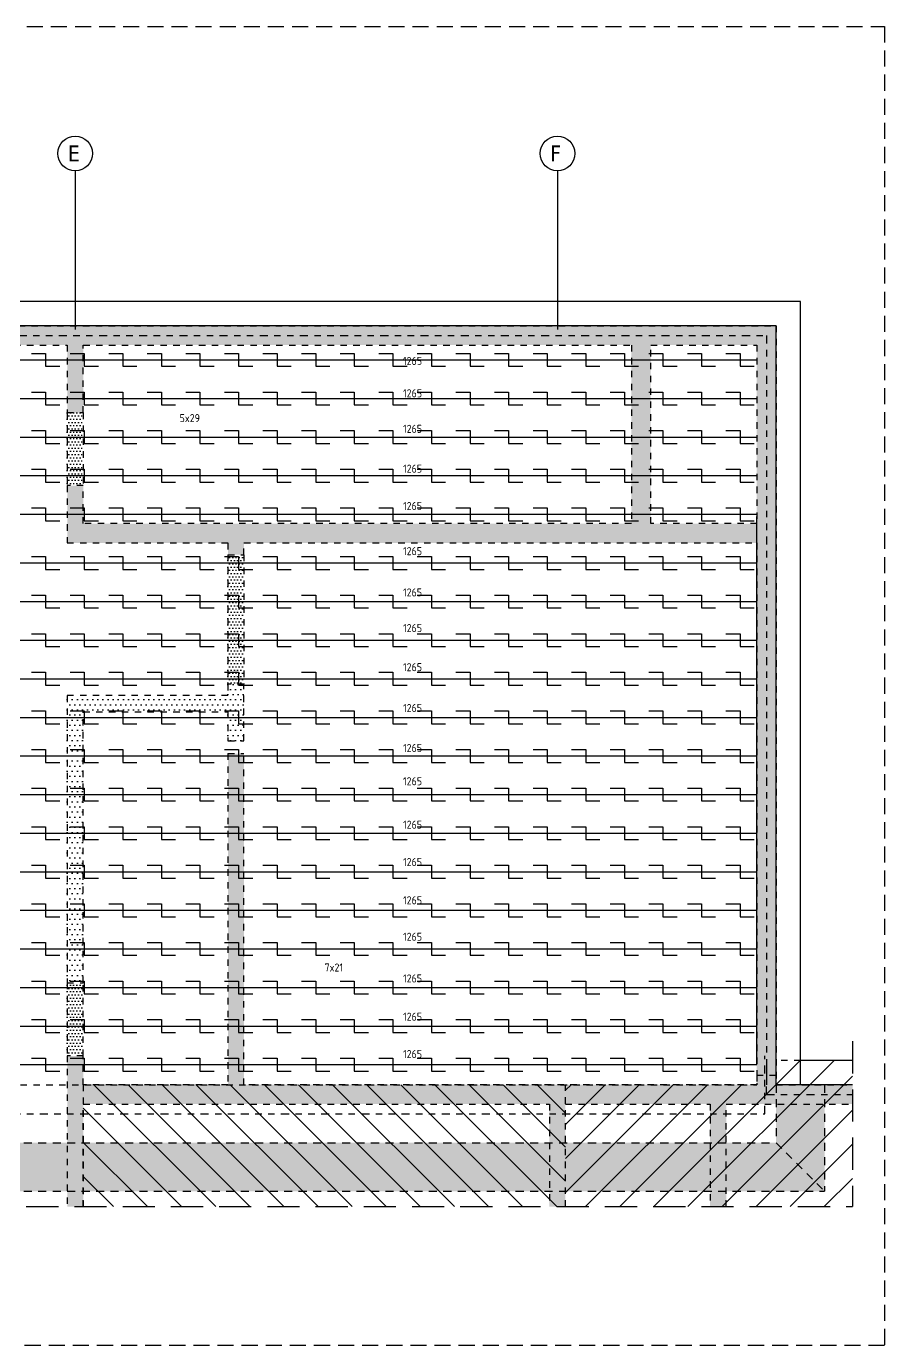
# Model space of a CAD drawing. Extents: x -45 to 98, y -32 to 51.
# Drawn here: x 28.51 to 41.86, y -22.72 to -2.21 of the extents above; entities that cross this region are included whole.
import ezdxf

# ---------------------------------------------------------------- set-up
doc = ezdxf.new("R2010")
doc.units = 0
doc.header["$LTSCALE"] = 0.5
for name, pattern in [('AUSGEZOGEN', [1000.01, 1000, 0.01]), ('DIVIDE2', [0.625, 0.25, -0.125, 0, -0.125, 0, -0.125]), ('DOT', [0.175, 0.05, -0.125]), ('GESTRICHELTX2', [1.5, 1, -0.5]), ('HIDDEN2', [0.187, 0.125, -0.062]), ('STRICHLINIE', [0.75, 0.5, -0.25]), ('VERDECKT', [0.375, 0.25, -0.125])]:
    doc.linetypes.add(name, pattern=pattern)
for name, color, linetype in [('2.UG', 7, 'Continuous'), ('ACHSEN', 7, 'Continuous'), ('AFB', 7, 'Continuous'), ('AFU', 7, 'Continuous'), ('BETON', 7, 'Continuous'), ('Brüstung 2.UG', 7, 'Continuous'), ('DETAIL', 7, 'Continuous'), ('DRUEBER', 7, 'Continuous'), ('grau_hell', 7, 'Continuous'), ('HILFE', 7, 'Continuous'), ('OBJEKT', 7, 'Continuous'), ('RND', 7, 'Continuous'), ('SCHRAFF', 7, 'Continuous'), ('VERDECKT', 7, 'Continuous'), ('Versprung oberseitig', 7, 'Continuous')]:
    doc.layers.add(name, color=color, linetype=linetype)
doc.layers.add('NOPLOT', color=7, linetype='Continuous', plot=False)
doc.styles.add('helv', font='tahoma.ttf')
doc.styles.add('txt', font='isocp.shx')
pattern_1 = [(0, (-77.654074, 452.18361), (0.025, 0.05), [0, -0.05])]
pattern_2 = [(0, (-1.49329, -45.53881), (0.0396875, 0.079375), [0, -0.079375])]

msp = doc.modelspace()

# ---------------------------------------------------------------- hatches: boundary and pattern name
at = {"layer": 'Brüstung 2.UG', "linetype": 'DOT'}
h = msp.add_hatch(dxfattribs=at)
h.set_pattern_fill('DOTS', color=102, scale=0.8, double=1)
h.set_pattern_definition(pattern_1)
h.paths.add_polyline_path([(29.1452, -9.3503), (29.3952, -9.3503), (29.3952, -8.2153), (29.1452, -8.2153)])
h = msp.add_hatch(dxfattribs=at)
h.set_pattern_fill('DOTS', color=102, scale=0.8, double=1)
h.set_pattern_definition(pattern_1)
h.paths.add_polyline_path([(31.8952, -10.4253), (31.6452, -10.4253), (31.6452, -12.4353), (31.8952, -12.4353)])
h = msp.add_hatch(dxfattribs=at)
h.set_pattern_fill('DOTS', color=102, scale=0.8, double=1)
h.set_pattern_definition(pattern_1)
h.paths.add_polyline_path([(29.3952, -17.0803), (29.1452, -17.0803), (29.1452, -18.2153), (29.3952, -18.2153)])
at = {"layer": 'DRUEBER', "linetype": 'AUSGEZOGEN'}
h = msp.add_hatch(dxfattribs=at)
h.set_pattern_fill('ANSI31', color=8, scale=3, style=0, double=1)
h.set_pattern_definition([(45, (-77.65407, 452.1836), (-0.26516504, 0.26516504), [])])
h.paths.add_polyline_path([(41.36, -20.5598), (41.36, -18.2853), (40.1702, -18.2853), (40.1702, -18.5153), (39.8702, -18.5153), (39.8702, -18.6653), (36.8952, -18.6653), (36.8952, -20.5598)])
at = {"layer": 'grau_hell'}
h = msp.add_hatch(color=9, dxfattribs=at)
h.paths.add_polyline_path([(40.9252, -20.3203), (40.1702, -19.5653), (4.1702, -19.5653), (4.1702, -20.3203)])
h.paths.add_polyline_path([(40.1702, -19.5653), (40.9252, -20.3203), (40.9252, -18.6653), (40.1702, -18.6653)])
at = {"layer": 'SCHRAFF', "linetype": 'AUSGEZOGEN'}
h = msp.add_hatch(dxfattribs=at)
h.set_pattern_fill('DOTS', scale=0.05, double=1)
h.set_pattern_definition(pattern_2)
h.paths.add_polyline_path([(38.2202, -9.9403), (38.2202, -7.1653), (39.8702, -7.1653), (39.8702, -9.9403)], flags=16)
h.paths.add_polyline_path([(4.1702, -20.5598), (4.4702, -20.5598), (4.4702, -18.9653), (7.8952, -18.9653), (7.8952, -20.5598), (8.1452, -20.5598), (8.1452, -17.9903), (7.8952, -17.9903), (7.8952, -18.6653), (4.4702, -18.6653), (4.4702, -11.1803), (7.8952, -11.1803), (7.8952, -12.2553), (8.1452, -12.2553), (8.1452, -10.2403), (8.8102, -10.2403), (8.8102, -9.9403), (7.6802, -9.9403), (7.6802, -8.5803), (15.1502, -8.5803), (15.1502, -9.9403), (14.9502, -9.9403), (14.9502, -10.2403), (17.5702, -10.2403), (17.5702, -13.2403), (17.8202, -13.2403), (17.8202, -10.2403), (24.1202, -10.2403), (24.1202, -13.2303), (24.3702, -13.2303), (24.3702, -10.2403), (26.9202, -10.2403), (26.9202, -8.5203), (26.6702, -8.5203), (26.6702, -9.9403), (22.2902, -9.9403), (22.2902, -7.1653), (26.6702, -7.1653), (26.6702, -7.3853), (26.9202, -7.3853), (26.9202, -7.1653), (29.1452, -7.1653), (29.1452, -8.2153), (29.3952, -8.2153), (29.3952, -7.1653), (37.9202, -7.1653), (37.9202, -9.9403), (29.3952, -9.9403), (29.3952, -9.3503), (29.1452, -9.3503), (29.1452, -10.2403), (31.6452, -10.2403), (31.6452, -10.4253), (31.8952, -10.4253), (31.8952, -10.2403), (39.8702, -10.2403), (39.8702, -18.6653), (31.8952, -18.6653), (31.8952, -13.5153), (31.6452, -13.5153), (31.6452, -18.6653), (29.3952, -18.6653), (29.3952, -18.2153), (29.1452, -18.2153), (29.1452, -20.5598), (29.3952, -20.5598), (29.3952, -18.9653), (36.6452, -18.9653), (36.6452, -20.5598), (36.8952, -20.5598), (36.8952, -18.9653), (39.1452, -18.9653), (39.1452, -20.5598), (39.3952, -20.5598), (39.3952, -18.9653), (41.36, -18.9653), (41.36, -18.6653), (40.1702, -18.6653), (40.1702, -6.8653), (21.9902, -6.8653), (21.9902, -9.9403), (15.4502, -9.9403), (15.4502, -8.2803), (7.3802, -8.2803), (7.3802, -10.8803), (4.1702, -10.8803)])
h = msp.add_hatch(dxfattribs=at)
h.set_pattern_fill('DOTS', scale=0.05, double=1)
h.set_pattern_definition(pattern_2)
h.paths.add_polyline_path([(31.8952, -12.4353), (31.6452, -12.4353), (31.6452, -12.6153), (29.1452, -12.6153), (29.1452, -17.0803), (29.3952, -17.0803), (29.3952, -12.8653), (31.6452, -12.8653), (31.6452, -13.3153), (31.8952, -13.3153)])
h = msp.add_hatch(dxfattribs=at)
h.set_pattern_fill('ANSI31', color=8, scale=3, angle=90, style=0, double=1)
h.set_pattern_definition([(135, (-74.4147, 521.24126), (-0.26516504, -0.26516504), [])])
h.paths.add_polyline_path([(36.7702, -20.5598), (36.8952, -20.5598), (36.8952, -18.6653), (36.7702, -18.6653)])
h.paths.add_polyline_path([(29.3952, -20.5598), (36.7702, -20.5598), (36.7702, -18.6653), (29.3952, -18.6653)])

# ---------------------------------------------------------------- linework, layer by layer
at = {"layer": '2.UG', "color": 7, "linetype": 'DOT'}
for p, q in [((26.9202, -7.1653), (29.1452, -7.1653)), ((29.1452, -7.1653), (29.1452, -8.2153)), ((29.3952, -8.2153), (29.3952, -7.1653)), ((29.3952, -7.1653), (37.9202, -7.1653)), ((37.9202, -7.1653), (37.9202, -9.9403)), ((29.1452, -8.2153), (29.3952, -8.2153)), ((29.3952, -9.3503), (29.1452, -9.3503)), ((29.1452, -9.3503), (29.1452, -10.2403)), ((29.3952, -9.9403), (29.3952, -9.3503)), ((37.9202, -9.9403), (29.3952, -9.9403)), ((29.1452, -10.2403), (31.6452, -10.2403)), ((31.6452, -10.2403), (31.6452, -10.4253)), ((31.8952, -10.4253), (31.8952, -10.2403)), ((31.8952, -10.2403), (39.8702, -10.2403)), ((39.8702, -10.2403), (39.8702, -18.6653)), ((31.6452, -10.4253), (31.8952, -10.4253)), ((31.8952, -12.4353), (31.6452, -12.4353)), ((31.6452, -12.4353), (31.6452, -12.6153)), ((31.8952, -13.3153), (31.8952, -12.4353)), ((31.6452, -12.6153), (29.1452, -12.6153)), ((29.1452, -12.6153), (29.1452, -17.0803)), ((29.3952, -17.0803), (29.3952, -12.8653)), ((29.3952, -12.8653), (31.6452, -12.8653)), ((31.6452, -12.8653), (31.6452, -13.3153)), ((31.6452, -13.3153), (31.8952, -13.3153)), ((31.6452, -13.5153), (31.6452, -18.6653)), ((31.6452, -13.5153), (31.8952, -13.5153)), ((31.8952, -18.6653), (31.8952, -13.5153)), ((29.1452, -17.0803), (29.3952, -17.0803)), ((29.3952, -18.2153), (29.1452, -18.2153)), ((29.1452, -18.2153), (29.1452, -20.5598)), ((29.3952, -18.6653), (29.3952, -18.2153)), ((31.6452, -18.6653), (29.3952, -18.6653)), ((39.8702, -18.6653), (31.8952, -18.6653))]:
    msp.add_line(p, q, dxfattribs=at)
for points in [[(7.3802, -10.8803), (7.3802, -10.8803), (7.3802, -8.2803), (15.4502, -8.2803), (15.4502, -9.9403), (21.9902, -9.9403), (21.9902, -6.8653), (40.1702, -6.8653), (40.1702, -18.6653), (41.36, -18.6653)], [(29.3952, -20.5598), (29.3952, -18.9653), (36.6452, -18.9653), (36.6452, -20.5598)], [(36.8952, -20.5598), (36.8952, -18.9653), (39.1452, -18.9653), (39.1452, -20.5598)], [(39.3952, -20.5598), (39.3952, -18.9653), (41.36, -18.9653)]]:
    msp.add_lwpolyline(points, dxfattribs=at)
msp.add_lwpolyline([(38.2202, -7.1653), (39.8702, -7.1653), (39.8702, -9.9403), (38.2202, -9.9403)], close=True, dxfattribs=at)
at = {"layer": 'ACHSEN', "color": 140, "linetype": 'AUSGEZOGEN'}
for p, q in [((29.2702, -4.4562), (29.2702, -6.9222)), ((36.7702, -4.4562), (36.7702, -6.9222))]:
    msp.add_line(p, q, dxfattribs=at)
at = {"layer": 'ACHSEN', "color": 7, "linetype": 'AUSGEZOGEN'}
for centre in [(29.2702, -4.1857), (36.7702, -4.1857)]:
    msp.add_circle(centre, 0.2705, dxfattribs=at)
at = {"layer": 'AFB', "color": 1, "linetype": 'DIVIDE2'}
for p, q in [((22.1402, -7.0153), (40.0202, -7.0153)), ((40.0202, -7.0153), (40.0202, -18.5153)), ((39.9952, -19.1153), (39.9952, -18.2153)), ((40.0202, -18.8153), (40.0202, -18.6653)), ((40.0202, -18.8153), (41.36, -18.8153)), ((4.3452, -19.1153), (39.9952, -19.1153))]:
    msp.add_line(p, q, dxfattribs=at)
at = {"layer": 'AFU', "color": 1, "linetype": 'AUSGEZOGEN'}
msp.add_line((40.0202, -18.3653), (40.0202, -18.6653), dxfattribs=at)
at = {"layer": 'BETON', "color": 6, "linetype": 'AUSGEZOGEN'}
for p, q in [((40.1702, -6.8653), (21.9902, -6.8653)), ((40.1702, -18.6653), (40.1702, -6.8653)), ((41.36, -18.6653), (40.1702, -18.6653))]:
    msp.add_line(p, q, dxfattribs=at)
at = {"layer": 'Brüstung 2.UG', "color": 102, "linetype": 'DOT'}
for p, q in [((29.1452, -8.2153), (29.1452, -9.3503)), ((29.3952, -8.2153), (29.3952, -9.3503)), ((31.6452, -10.4253), (31.6452, -12.4353)), ((31.8952, -10.4253), (31.8952, -12.4353)), ((29.1452, -17.0803), (29.1452, -18.2153)), ((29.3952, -18.2153), (29.3952, -17.0803))]:
    msp.add_line(p, q, dxfattribs=at)
at = {"layer": 'DETAIL', "color": 102, "linetype": 'STRICHLINIE'}
msp.add_lwpolyline([(-1.1078, -22.7206), (-1.1078, -2.2096), (41.8587, -2.2096), (41.8587, -22.7206)], close=True, dxfattribs=at)
at = {"layer": 'DRUEBER', "color": 7, "linetype": 'HIDDEN2'}
msp.add_line((40.5502, -18.2853), (40.1702, -18.2853), dxfattribs=at)
at = {"layer": 'HILFE', "color": 102, "linetype": 'GESTRICHELTX2'}
for p in [(41.36, -17.9874), (3.7592, -20.5598)]:
    msp.add_line(p, (41.36, -20.5598), dxfattribs=at)
at = {"layer": 'NOPLOT', "color": 191, "linetype": 'AUSGEZOGEN'}
msp.add_line((39.8702, -18.3523), (39.8702, -9.8305), dxfattribs=at)
at = {"layer": 'OBJEKT', "color": 7, "linetype": 'AUSGEZOGEN'}
for p, q in [((40.5502, -6.4853), (21.6102, -6.4853)), ((40.5502, -18.6653), (40.5502, -6.4853)), ((41.36, -18.2853), (40.5502, -18.2853))]:
    msp.add_line(p, q, dxfattribs=at)
at = {"layer": 'RND', "color": 1, "linetype": 'AUSGEZOGEN'}
for points in [[(28.5906, -7.2949), (28.8106, -7.2949), (28.8106, -7.4949), (29.0306, -7.4949)], [(29.1906, -7.2949), (29.4106, -7.2949), (29.4106, -7.4949), (29.6306, -7.4949)], [(29.7906, -7.2949), (30.0106, -7.2949), (30.0106, -7.4949), (30.2306, -7.4949)], [(30.3906, -7.2949), (30.6106, -7.2949), (30.6106, -7.4949), (30.8306, -7.4949)], [(30.9906, -7.2949), (31.2106, -7.2949), (31.2106, -7.4949), (31.4306, -7.4949)], [(31.5906, -7.2949), (31.8106, -7.2949), (31.8106, -7.4949), (32.0306, -7.4949)], [(32.1906, -7.2949), (32.4106, -7.2949), (32.4106, -7.4949), (32.6306, -7.4949)], [(32.7906, -7.2949), (33.0106, -7.2949), (33.0106, -7.4949), (33.2306, -7.4949)], [(33.3906, -7.2949), (33.6106, -7.2949), (33.6106, -7.4949), (33.8306, -7.4949)], [(33.9906, -7.2949), (34.2106, -7.2949), (34.2106, -7.4949), (34.4306, -7.4949)], [(34.5906, -7.2949), (34.8106, -7.2949), (34.8106, -7.4949), (35.0306, -7.4949)], [(35.1906, -7.2949), (35.4106, -7.2949), (35.4106, -7.4949), (35.6306, -7.4949)], [(35.7906, -7.2949), (36.0106, -7.2949), (36.0106, -7.4949), (36.2306, -7.4949)], [(36.3906, -7.2949), (36.6106, -7.2949), (36.6106, -7.4949), (36.8306, -7.4949)], [(36.9906, -7.2949), (37.2106, -7.2949), (37.2106, -7.4949), (37.4306, -7.4949)], [(37.5906, -7.2949), (37.8106, -7.2949), (37.8106, -7.4949), (38.0306, -7.4949)], [(38.1906, -7.2949), (38.4106, -7.2949), (38.4106, -7.4949), (38.6306, -7.4949)], [(38.7906, -7.2949), (39.0106, -7.2949), (39.0106, -7.4949), (39.2306, -7.4949)], [(39.3906, -7.2949), (39.6106, -7.2949), (39.6106, -7.4949), (39.8306, -7.4949)], [(27.2202, -7.3949), (39.8702, -7.3949)], [(27.2202, -7.9949), (39.8702, -7.9949)], [(28.5906, -7.8949), (28.8106, -7.8949), (28.8106, -8.0949), (29.0306, -8.0949)], [(29.1906, -7.8949), (29.4106, -7.8949), (29.4106, -8.0949), (29.6306, -8.0949)], [(29.7906, -7.8949), (30.0106, -7.8949), (30.0106, -8.0949), (30.2306, -8.0949)], [(30.3906, -7.8949), (30.6106, -7.8949), (30.6106, -8.0949), (30.8306, -8.0949)], [(30.9906, -7.8949), (31.2106, -7.8949), (31.2106, -8.0949), (31.4306, -8.0949)], [(31.5906, -7.8949), (31.8106, -7.8949), (31.8106, -8.0949), (32.0306, -8.0949)], [(32.1906, -7.8949), (32.4106, -7.8949), (32.4106, -8.0949), (32.6306, -8.0949)], [(32.7906, -7.8949), (33.0106, -7.8949), (33.0106, -8.0949), (33.2306, -8.0949)], [(33.3906, -7.8949), (33.6106, -7.8949), (33.6106, -8.0949), (33.8306, -8.0949)], [(33.9906, -7.8949), (34.2106, -7.8949), (34.2106, -8.0949), (34.4306, -8.0949)], [(34.5906, -7.8949), (34.8106, -7.8949), (34.8106, -8.0949), (35.0306, -8.0949)], [(35.1906, -7.8949), (35.4106, -7.8949), (35.4106, -8.0949), (35.6306, -8.0949)], [(35.7906, -7.8949), (36.0106, -7.8949), (36.0106, -8.0949), (36.2306, -8.0949)], [(36.3906, -7.8949), (36.6106, -7.8949), (36.6106, -8.0949), (36.8306, -8.0949)], [(36.9906, -7.8949), (37.2106, -7.8949), (37.2106, -8.0949), (37.4306, -8.0949)], [(37.5906, -7.8949), (37.8106, -7.8949), (37.8106, -8.0949), (38.0306, -8.0949)], [(38.1906, -7.8949), (38.4106, -7.8949), (38.4106, -8.0949), (38.6306, -8.0949)], [(38.7906, -7.8949), (39.0106, -7.8949), (39.0106, -8.0949), (39.2306, -8.0949)], [(39.3906, -7.8949), (39.6106, -7.8949), (39.6106, -8.0949), (39.8306, -8.0949)], [(27.2202, -8.5949), (39.8702, -8.5949)], [(28.5906, -8.4949), (28.8106, -8.4949), (28.8106, -8.6949), (29.0306, -8.6949)], [(29.1906, -8.4949), (29.4106, -8.4949), (29.4106, -8.6949), (29.6306, -8.6949)], [(29.7906, -8.4949), (30.0106, -8.4949), (30.0106, -8.6949), (30.2306, -8.6949)], [(30.3906, -8.4949), (30.6106, -8.4949), (30.6106, -8.6949), (30.8306, -8.6949)], [(30.9906, -8.4949), (31.2106, -8.4949), (31.2106, -8.6949), (31.4306, -8.6949)], [(31.5906, -8.4949), (31.8106, -8.4949), (31.8106, -8.6949), (32.0306, -8.6949)], [(32.1906, -8.4949), (32.4106, -8.4949), (32.4106, -8.6949), (32.6306, -8.6949)], [(32.7906, -8.4949), (33.0106, -8.4949), (33.0106, -8.6949), (33.2306, -8.6949)], [(33.3906, -8.4949), (33.6106, -8.4949), (33.6106, -8.6949), (33.8306, -8.6949)], [(33.9906, -8.4949), (34.2106, -8.4949), (34.2106, -8.6949), (34.4306, -8.6949)], [(34.5906, -8.4949), (34.8106, -8.4949), (34.8106, -8.6949), (35.0306, -8.6949)], [(35.1906, -8.4949), (35.4106, -8.4949), (35.4106, -8.6949), (35.6306, -8.6949)], [(35.7906, -8.4949), (36.0106, -8.4949), (36.0106, -8.6949), (36.2306, -8.6949)], [(36.3906, -8.4949), (36.6106, -8.4949), (36.6106, -8.6949), (36.8306, -8.6949)], [(36.9906, -8.4949), (37.2106, -8.4949), (37.2106, -8.6949), (37.4306, -8.6949)], [(37.5906, -8.4949), (37.8106, -8.4949), (37.8106, -8.6949), (38.0306, -8.6949)], [(38.1906, -8.4949), (38.4106, -8.4949), (38.4106, -8.6949), (38.6306, -8.6949)], [(38.7906, -8.4949), (39.0106, -8.4949), (39.0106, -8.6949), (39.2306, -8.6949)], [(39.3906, -8.4949), (39.6106, -8.4949), (39.6106, -8.6949), (39.8306, -8.6949)], [(27.2202, -9.1949), (39.8702, -9.1949)], [(28.5906, -9.0949), (28.8106, -9.0949), (28.8106, -9.2949), (29.0306, -9.2949)], [(29.1906, -9.0949), (29.4106, -9.0949), (29.4106, -9.2949), (29.6306, -9.2949)], [(29.7906, -9.0949), (30.0106, -9.0949), (30.0106, -9.2949), (30.2306, -9.2949)], [(30.3906, -9.0949), (30.6106, -9.0949), (30.6106, -9.2949), (30.8306, -9.2949)], [(30.9906, -9.0949), (31.2106, -9.0949), (31.2106, -9.2949), (31.4306, -9.2949)], [(31.5906, -9.0949), (31.8106, -9.0949), (31.8106, -9.2949), (32.0306, -9.2949)], [(32.1906, -9.0949), (32.4106, -9.0949), (32.4106, -9.2949), (32.6306, -9.2949)], [(32.7906, -9.0949), (33.0106, -9.0949), (33.0106, -9.2949), (33.2306, -9.2949)], [(33.3906, -9.0949), (33.6106, -9.0949), (33.6106, -9.2949), (33.8306, -9.2949)], [(33.9906, -9.0949), (34.2106, -9.0949), (34.2106, -9.2949), (34.4306, -9.2949)], [(34.5906, -9.0949), (34.8106, -9.0949), (34.8106, -9.2949), (35.0306, -9.2949)], [(35.1906, -9.0949), (35.4106, -9.0949), (35.4106, -9.2949), (35.6306, -9.2949)], [(35.7906, -9.0949), (36.0106, -9.0949), (36.0106, -9.2949), (36.2306, -9.2949)], [(36.3906, -9.0949), (36.6106, -9.0949), (36.6106, -9.2949), (36.8306, -9.2949)], [(36.9906, -9.0949), (37.2106, -9.0949), (37.2106, -9.2949), (37.4306, -9.2949)], [(37.5906, -9.0949), (37.8106, -9.0949), (37.8106, -9.2949), (38.0306, -9.2949)], [(38.1906, -9.0949), (38.4106, -9.0949), (38.4106, -9.2949), (38.6306, -9.2949)], [(38.7906, -9.0949), (39.0106, -9.0949), (39.0106, -9.2949), (39.2306, -9.2949)], [(39.3906, -9.0949), (39.6106, -9.0949), (39.6106, -9.2949), (39.8306, -9.2949)], [(27.2202, -9.7949), (39.8702, -9.7949)], [(28.5906, -9.6949), (28.8106, -9.6949), (28.8106, -9.8949), (29.0306, -9.8949)], [(29.1906, -9.6949), (29.4106, -9.6949), (29.4106, -9.8949), (29.6306, -9.8949)], [(29.7906, -9.6949), (30.0106, -9.6949), (30.0106, -9.8949), (30.2306, -9.8949)], [(30.3906, -9.6949), (30.6106, -9.6949), (30.6106, -9.8949), (30.8306, -9.8949)], [(30.9906, -9.6949), (31.2106, -9.6949), (31.2106, -9.8949), (31.4306, -9.8949)], [(31.5906, -9.6949), (31.8106, -9.6949), (31.8106, -9.8949), (32.0306, -9.8949)], [(32.1906, -9.6949), (32.4106, -9.6949), (32.4106, -9.8949), (32.6306, -9.8949)], [(32.7906, -9.6949), (33.0106, -9.6949), (33.0106, -9.8949), (33.2306, -9.8949)], [(33.3906, -9.6949), (33.6106, -9.6949), (33.6106, -9.8949), (33.8306, -9.8949)], [(33.9906, -9.6949), (34.2106, -9.6949), (34.2106, -9.8949), (34.4306, -9.8949)], [(34.5906, -9.6949), (34.8106, -9.6949), (34.8106, -9.8949), (35.0306, -9.8949)], [(35.1906, -9.6949), (35.4106, -9.6949), (35.4106, -9.8949), (35.6306, -9.8949)], [(35.7906, -9.6949), (36.0106, -9.6949), (36.0106, -9.8949), (36.2306, -9.8949)], [(36.3906, -9.6949), (36.6106, -9.6949), (36.6106, -9.8949), (36.8306, -9.8949)], [(36.9906, -9.6949), (37.2106, -9.6949), (37.2106, -9.8949), (37.4306, -9.8949)], [(37.5906, -9.6949), (37.8106, -9.6949), (37.8106, -9.8949), (38.0306, -9.8949)], [(38.1906, -9.6949), (38.4106, -9.6949), (38.4106, -9.8949), (38.6306, -9.8949)], [(38.7906, -9.6949), (39.0106, -9.6949), (39.0106, -9.8949), (39.2306, -9.8949)], [(39.3906, -9.6949), (39.6106, -9.6949), (39.6106, -9.8949), (39.8306, -9.8949)], [(28.5906, -10.4523), (28.8106, -10.4523), (28.8106, -10.6523), (29.0306, -10.6523)], [(29.1906, -10.4523), (29.4106, -10.4523), (29.4106, -10.6523), (29.6306, -10.6523)], [(29.7906, -10.4523), (30.0106, -10.4523), (30.0106, -10.6523), (30.2306, -10.6523)], [(30.3906, -10.4523), (30.6106, -10.4523), (30.6106, -10.6523), (30.8306, -10.6523)], [(30.9906, -10.4523), (31.2106, -10.4523), (31.2106, -10.6523), (31.4306, -10.6523)], [(31.5906, -10.4523), (31.8106, -10.4523), (31.8106, -10.6523), (32.0306, -10.6523)], [(32.1906, -10.4523), (32.4106, -10.4523), (32.4106, -10.6523), (32.6306, -10.6523)], [(32.7906, -10.4523), (33.0106, -10.4523), (33.0106, -10.6523), (33.2306, -10.6523)], [(33.3906, -10.4523), (33.6106, -10.4523), (33.6106, -10.6523), (33.8306, -10.6523)], [(33.9906, -10.4523), (34.2106, -10.4523), (34.2106, -10.6523), (34.4306, -10.6523)], [(34.5906, -10.4523), (34.8106, -10.4523), (34.8106, -10.6523), (35.0306, -10.6523)], [(35.1906, -10.4523), (35.4106, -10.4523), (35.4106, -10.6523), (35.6306, -10.6523)], [(35.7906, -10.4523), (36.0106, -10.4523), (36.0106, -10.6523), (36.2306, -10.6523)], [(36.3906, -10.4523), (36.6106, -10.4523), (36.6106, -10.6523), (36.8306, -10.6523)], [(36.9906, -10.4523), (37.2106, -10.4523), (37.2106, -10.6523), (37.4306, -10.6523)], [(37.5906, -10.4523), (37.8106, -10.4523), (37.8106, -10.6523), (38.0306, -10.6523)], [(38.1906, -10.4523), (38.4106, -10.4523), (38.4106, -10.6523), (38.6306, -10.6523)], [(38.7906, -10.4523), (39.0106, -10.4523), (39.0106, -10.6523), (39.2306, -10.6523)], [(39.3906, -10.4523), (39.6106, -10.4523), (39.6106, -10.6523), (39.8306, -10.6523)], [(27.2202, -10.5523), (39.8702, -10.5523)], [(28.5906, -11.0523), (28.8106, -11.0523), (28.8106, -11.2523), (29.0306, -11.2523)], [(29.1906, -11.0523), (29.4106, -11.0523), (29.4106, -11.2523), (29.6306, -11.2523)], [(29.7906, -11.0523), (30.0106, -11.0523), (30.0106, -11.2523), (30.2306, -11.2523)], [(30.3906, -11.0523), (30.6106, -11.0523), (30.6106, -11.2523), (30.8306, -11.2523)], [(30.9906, -11.0523), (31.2106, -11.0523), (31.2106, -11.2523), (31.4306, -11.2523)], [(31.5906, -11.0523), (31.8106, -11.0523), (31.8106, -11.2523), (32.0306, -11.2523)], [(32.1906, -11.0523), (32.4106, -11.0523), (32.4106, -11.2523), (32.6306, -11.2523)], [(32.7906, -11.0523), (33.0106, -11.0523), (33.0106, -11.2523), (33.2306, -11.2523)], [(33.3906, -11.0523), (33.6106, -11.0523), (33.6106, -11.2523), (33.8306, -11.2523)], [(33.9906, -11.0523), (34.2106, -11.0523), (34.2106, -11.2523), (34.4306, -11.2523)], [(34.5906, -11.0523), (34.8106, -11.0523), (34.8106, -11.2523), (35.0306, -11.2523)], [(35.1906, -11.0523), (35.4106, -11.0523), (35.4106, -11.2523), (35.6306, -11.2523)], [(35.7906, -11.0523), (36.0106, -11.0523), (36.0106, -11.2523), (36.2306, -11.2523)], [(36.3906, -11.0523), (36.6106, -11.0523), (36.6106, -11.2523), (36.8306, -11.2523)], [(36.9906, -11.0523), (37.2106, -11.0523), (37.2106, -11.2523), (37.4306, -11.2523)], [(37.5906, -11.0523), (37.8106, -11.0523), (37.8106, -11.2523), (38.0306, -11.2523)], [(38.1906, -11.0523), (38.4106, -11.0523), (38.4106, -11.2523), (38.6306, -11.2523)], [(38.7906, -11.0523), (39.0106, -11.0523), (39.0106, -11.2523), (39.2306, -11.2523)], [(39.3906, -11.0523), (39.6106, -11.0523), (39.6106, -11.2523), (39.8306, -11.2523)], [(27.2202, -11.1523), (39.8702, -11.1523)], [(28.5906, -11.6523), (28.8106, -11.6523), (28.8106, -11.8523), (29.0306, -11.8523)], [(29.1906, -11.6523), (29.4106, -11.6523), (29.4106, -11.8523), (29.6306, -11.8523)], [(29.7906, -11.6523), (30.0106, -11.6523), (30.0106, -11.8523), (30.2306, -11.8523)], [(30.3906, -11.6523), (30.6106, -11.6523), (30.6106, -11.8523), (30.8306, -11.8523)], [(30.9906, -11.6523), (31.2106, -11.6523), (31.2106, -11.8523), (31.4306, -11.8523)], [(31.5906, -11.6523), (31.8106, -11.6523), (31.8106, -11.8523), (32.0306, -11.8523)], [(32.1906, -11.6523), (32.4106, -11.6523), (32.4106, -11.8523), (32.6306, -11.8523)], [(32.7906, -11.6523), (33.0106, -11.6523), (33.0106, -11.8523), (33.2306, -11.8523)], [(33.3906, -11.6523), (33.6106, -11.6523), (33.6106, -11.8523), (33.8306, -11.8523)], [(33.9906, -11.6523), (34.2106, -11.6523), (34.2106, -11.8523), (34.4306, -11.8523)], [(34.5906, -11.6523), (34.8106, -11.6523), (34.8106, -11.8523), (35.0306, -11.8523)], [(35.1906, -11.6523), (35.4106, -11.6523), (35.4106, -11.8523), (35.6306, -11.8523)], [(35.7906, -11.6523), (36.0106, -11.6523), (36.0106, -11.8523), (36.2306, -11.8523)], [(36.3906, -11.6523), (36.6106, -11.6523), (36.6106, -11.8523), (36.8306, -11.8523)], [(36.9906, -11.6523), (37.2106, -11.6523), (37.2106, -11.8523), (37.4306, -11.8523)], [(37.5906, -11.6523), (37.8106, -11.6523), (37.8106, -11.8523), (38.0306, -11.8523)], [(38.1906, -11.6523), (38.4106, -11.6523), (38.4106, -11.8523), (38.6306, -11.8523)], [(38.7906, -11.6523), (39.0106, -11.6523), (39.0106, -11.8523), (39.2306, -11.8523)], [(39.3906, -11.6523), (39.6106, -11.6523), (39.6106, -11.8523), (39.8306, -11.8523)], [(27.2202, -11.7523), (39.8702, -11.7523)], [(28.5906, -12.2523), (28.8106, -12.2523), (28.8106, -12.4523), (29.0306, -12.4523)], [(29.1906, -12.2523), (29.4106, -12.2523), (29.4106, -12.4523), (29.6306, -12.4523)], [(29.7906, -12.2523), (30.0106, -12.2523), (30.0106, -12.4523), (30.2306, -12.4523)], [(30.3906, -12.2523), (30.6106, -12.2523), (30.6106, -12.4523), (30.8306, -12.4523)], [(30.9906, -12.2523), (31.2106, -12.2523), (31.2106, -12.4523), (31.4306, -12.4523)], [(31.5906, -12.2523), (31.8106, -12.2523), (31.8106, -12.4523), (32.0306, -12.4523)], [(32.1906, -12.2523), (32.4106, -12.2523), (32.4106, -12.4523), (32.6306, -12.4523)], [(32.7906, -12.2523), (33.0106, -12.2523), (33.0106, -12.4523), (33.2306, -12.4523)], [(33.3906, -12.2523), (33.6106, -12.2523), (33.6106, -12.4523), (33.8306, -12.4523)], [(33.9906, -12.2523), (34.2106, -12.2523), (34.2106, -12.4523), (34.4306, -12.4523)], [(34.5906, -12.2523), (34.8106, -12.2523), (34.8106, -12.4523), (35.0306, -12.4523)], [(35.1906, -12.2523), (35.4106, -12.2523), (35.4106, -12.4523), (35.6306, -12.4523)], [(35.7906, -12.2523), (36.0106, -12.2523), (36.0106, -12.4523), (36.2306, -12.4523)], [(36.3906, -12.2523), (36.6106, -12.2523), (36.6106, -12.4523), (36.8306, -12.4523)], [(36.9906, -12.2523), (37.2106, -12.2523), (37.2106, -12.4523), (37.4306, -12.4523)], [(37.5906, -12.2523), (37.8106, -12.2523), (37.8106, -12.4523), (38.0306, -12.4523)], [(38.1906, -12.2523), (38.4106, -12.2523), (38.4106, -12.4523), (38.6306, -12.4523)], [(38.7906, -12.2523), (39.0106, -12.2523), (39.0106, -12.4523), (39.2306, -12.4523)], [(39.3906, -12.2523), (39.6106, -12.2523), (39.6106, -12.4523), (39.8306, -12.4523)], [(27.2202, -12.3523), (39.8702, -12.3523)], [(28.5906, -12.8523), (28.8106, -12.8523), (28.8106, -13.0523), (29.0306, -13.0523)], [(29.1906, -12.8523), (29.4106, -12.8523), (29.4106, -13.0523), (29.6306, -13.0523)], [(29.7906, -12.8523), (30.0106, -12.8523), (30.0106, -13.0523), (30.2306, -13.0523)], [(30.3906, -12.8523), (30.6106, -12.8523), (30.6106, -13.0523), (30.8306, -13.0523)], [(30.9906, -12.8523), (31.2106, -12.8523), (31.2106, -13.0523), (31.4306, -13.0523)], [(31.5906, -12.8523), (31.8106, -12.8523), (31.8106, -13.0523), (32.0306, -13.0523)], [(32.1906, -12.8523), (32.4106, -12.8523), (32.4106, -13.0523), (32.6306, -13.0523)], [(32.7906, -12.8523), (33.0106, -12.8523), (33.0106, -13.0523), (33.2306, -13.0523)], [(33.3906, -12.8523), (33.6106, -12.8523), (33.6106, -13.0523), (33.8306, -13.0523)], [(33.9906, -12.8523), (34.2106, -12.8523), (34.2106, -13.0523), (34.4306, -13.0523)], [(34.5906, -12.8523), (34.8106, -12.8523), (34.8106, -13.0523), (35.0306, -13.0523)], [(35.1906, -12.8523), (35.4106, -12.8523), (35.4106, -13.0523), (35.6306, -13.0523)], [(35.7906, -12.8523), (36.0106, -12.8523), (36.0106, -13.0523), (36.2306, -13.0523)], [(36.3906, -12.8523), (36.6106, -12.8523), (36.6106, -13.0523), (36.8306, -13.0523)], [(36.9906, -12.8523), (37.2106, -12.8523), (37.2106, -13.0523), (37.4306, -13.0523)], [(37.5906, -12.8523), (37.8106, -12.8523), (37.8106, -13.0523), (38.0306, -13.0523)], [(38.1906, -12.8523), (38.4106, -12.8523), (38.4106, -13.0523), (38.6306, -13.0523)], [(38.7906, -12.8523), (39.0106, -12.8523), (39.0106, -13.0523), (39.2306, -13.0523)], [(39.3906, -12.8523), (39.6106, -12.8523), (39.6106, -13.0523), (39.8306, -13.0523)], [(27.2202, -12.9523), (39.8702, -12.9523)], [(28.5906, -13.4523), (28.8106, -13.4523), (28.8106, -13.6523), (29.0306, -13.6523)], [(29.1906, -13.4523), (29.4106, -13.4523), (29.4106, -13.6523), (29.6306, -13.6523)], [(29.7906, -13.4523), (30.0106, -13.4523), (30.0106, -13.6523), (30.2306, -13.6523)], [(30.3906, -13.4523), (30.6106, -13.4523), (30.6106, -13.6523), (30.8306, -13.6523)], [(30.9906, -13.4523), (31.2106, -13.4523), (31.2106, -13.6523), (31.4306, -13.6523)], [(31.5906, -13.4523), (31.8106, -13.4523), (31.8106, -13.6523), (32.0306, -13.6523)], [(32.1906, -13.4523), (32.4106, -13.4523), (32.4106, -13.6523), (32.6306, -13.6523)], [(32.7906, -13.4523), (33.0106, -13.4523), (33.0106, -13.6523), (33.2306, -13.6523)], [(33.3906, -13.4523), (33.6106, -13.4523), (33.6106, -13.6523), (33.8306, -13.6523)], [(33.9906, -13.4523), (34.2106, -13.4523), (34.2106, -13.6523), (34.4306, -13.6523)], [(34.5906, -13.4523), (34.8106, -13.4523), (34.8106, -13.6523), (35.0306, -13.6523)], [(35.1906, -13.4523), (35.4106, -13.4523), (35.4106, -13.6523), (35.6306, -13.6523)], [(35.7906, -13.4523), (36.0106, -13.4523), (36.0106, -13.6523), (36.2306, -13.6523)], [(36.3906, -13.4523), (36.6106, -13.4523), (36.6106, -13.6523), (36.8306, -13.6523)], [(36.9906, -13.4523), (37.2106, -13.4523), (37.2106, -13.6523), (37.4306, -13.6523)], [(37.5906, -13.4523), (37.8106, -13.4523), (37.8106, -13.6523), (38.0306, -13.6523)], [(38.1906, -13.4523), (38.4106, -13.4523), (38.4106, -13.6523), (38.6306, -13.6523)], [(38.7906, -13.4523), (39.0106, -13.4523), (39.0106, -13.6523), (39.2306, -13.6523)], [(39.3906, -13.4523), (39.6106, -13.4523), (39.6106, -13.6523), (39.8306, -13.6523)], [(27.2202, -13.5523), (39.8702, -13.5523)], [(27.2202, -14.1523), (39.8702, -14.1523)], [(28.5906, -14.0523), (28.8106, -14.0523), (28.8106, -14.2523), (29.0306, -14.2523)], [(29.1906, -14.0523), (29.4106, -14.0523), (29.4106, -14.2523), (29.6306, -14.2523)], [(29.7906, -14.0523), (30.0106, -14.0523), (30.0106, -14.2523), (30.2306, -14.2523)], [(30.3906, -14.0523), (30.6106, -14.0523), (30.6106, -14.2523), (30.8306, -14.2523)], [(30.9906, -14.0523), (31.2106, -14.0523), (31.2106, -14.2523), (31.4306, -14.2523)], [(31.5906, -14.0523), (31.8106, -14.0523), (31.8106, -14.2523), (32.0306, -14.2523)], [(32.1906, -14.0523), (32.4106, -14.0523), (32.4106, -14.2523), (32.6306, -14.2523)], [(32.7906, -14.0523), (33.0106, -14.0523), (33.0106, -14.2523), (33.2306, -14.2523)], [(33.3906, -14.0523), (33.6106, -14.0523), (33.6106, -14.2523), (33.8306, -14.2523)], [(33.9906, -14.0523), (34.2106, -14.0523), (34.2106, -14.2523), (34.4306, -14.2523)], [(34.5906, -14.0523), (34.8106, -14.0523), (34.8106, -14.2523), (35.0306, -14.2523)], [(35.1906, -14.0523), (35.4106, -14.0523), (35.4106, -14.2523), (35.6306, -14.2523)], [(35.7906, -14.0523), (36.0106, -14.0523), (36.0106, -14.2523), (36.2306, -14.2523)], [(36.3906, -14.0523), (36.6106, -14.0523), (36.6106, -14.2523), (36.8306, -14.2523)], [(36.9906, -14.0523), (37.2106, -14.0523), (37.2106, -14.2523), (37.4306, -14.2523)], [(37.5906, -14.0523), (37.8106, -14.0523), (37.8106, -14.2523), (38.0306, -14.2523)], [(38.1906, -14.0523), (38.4106, -14.0523), (38.4106, -14.2523), (38.6306, -14.2523)], [(38.7906, -14.0523), (39.0106, -14.0523), (39.0106, -14.2523), (39.2306, -14.2523)], [(39.3906, -14.0523), (39.6106, -14.0523), (39.6106, -14.2523), (39.8306, -14.2523)], [(27.2202, -14.7523), (39.8702, -14.7523)], [(28.5906, -14.6523), (28.8106, -14.6523), (28.8106, -14.8523), (29.0306, -14.8523)], [(29.1906, -14.6523), (29.4106, -14.6523), (29.4106, -14.8523), (29.6306, -14.8523)], [(29.7906, -14.6523), (30.0106, -14.6523), (30.0106, -14.8523), (30.2306, -14.8523)], [(30.3906, -14.6523), (30.6106, -14.6523), (30.6106, -14.8523), (30.8306, -14.8523)], [(30.9906, -14.6523), (31.2106, -14.6523), (31.2106, -14.8523), (31.4306, -14.8523)], [(31.5906, -14.6523), (31.8106, -14.6523), (31.8106, -14.8523), (32.0306, -14.8523)], [(32.1906, -14.6523), (32.4106, -14.6523), (32.4106, -14.8523), (32.6306, -14.8523)], [(32.7906, -14.6523), (33.0106, -14.6523), (33.0106, -14.8523), (33.2306, -14.8523)], [(33.3906, -14.6523), (33.6106, -14.6523), (33.6106, -14.8523), (33.8306, -14.8523)], [(33.9906, -14.6523), (34.2106, -14.6523), (34.2106, -14.8523), (34.4306, -14.8523)], [(34.5906, -14.6523), (34.8106, -14.6523), (34.8106, -14.8523), (35.0306, -14.8523)], [(35.1906, -14.6523), (35.4106, -14.6523), (35.4106, -14.8523), (35.6306, -14.8523)], [(35.7906, -14.6523), (36.0106, -14.6523), (36.0106, -14.8523), (36.2306, -14.8523)], [(36.3906, -14.6523), (36.6106, -14.6523), (36.6106, -14.8523), (36.8306, -14.8523)], [(36.9906, -14.6523), (37.2106, -14.6523), (37.2106, -14.8523), (37.4306, -14.8523)], [(37.5906, -14.6523), (37.8106, -14.6523), (37.8106, -14.8523), (38.0306, -14.8523)], [(38.1906, -14.6523), (38.4106, -14.6523), (38.4106, -14.8523), (38.6306, -14.8523)], [(38.7906, -14.6523), (39.0106, -14.6523), (39.0106, -14.8523), (39.2306, -14.8523)], [(39.3906, -14.6523), (39.6106, -14.6523), (39.6106, -14.8523), (39.8306, -14.8523)], [(27.2202, -15.3523), (39.8702, -15.3523)], [(28.5906, -15.2523), (28.8106, -15.2523), (28.8106, -15.4523), (29.0306, -15.4523)], [(29.1906, -15.2523), (29.4106, -15.2523), (29.4106, -15.4523), (29.6306, -15.4523)], [(29.7906, -15.2523), (30.0106, -15.2523), (30.0106, -15.4523), (30.2306, -15.4523)], [(30.3906, -15.2523), (30.6106, -15.2523), (30.6106, -15.4523), (30.8306, -15.4523)], [(30.9906, -15.2523), (31.2106, -15.2523), (31.2106, -15.4523), (31.4306, -15.4523)], [(31.5906, -15.2523), (31.8106, -15.2523), (31.8106, -15.4523), (32.0306, -15.4523)], [(32.1906, -15.2523), (32.4106, -15.2523), (32.4106, -15.4523), (32.6306, -15.4523)], [(32.7906, -15.2523), (33.0106, -15.2523), (33.0106, -15.4523), (33.2306, -15.4523)], [(33.3906, -15.2523), (33.6106, -15.2523), (33.6106, -15.4523), (33.8306, -15.4523)], [(33.9906, -15.2523), (34.2106, -15.2523), (34.2106, -15.4523), (34.4306, -15.4523)], [(34.5906, -15.2523), (34.8106, -15.2523), (34.8106, -15.4523), (35.0306, -15.4523)], [(35.1906, -15.2523), (35.4106, -15.2523), (35.4106, -15.4523), (35.6306, -15.4523)], [(35.7906, -15.2523), (36.0106, -15.2523), (36.0106, -15.4523), (36.2306, -15.4523)], [(36.3906, -15.2523), (36.6106, -15.2523), (36.6106, -15.4523), (36.8306, -15.4523)], [(36.9906, -15.2523), (37.2106, -15.2523), (37.2106, -15.4523), (37.4306, -15.4523)], [(37.5906, -15.2523), (37.8106, -15.2523), (37.8106, -15.4523), (38.0306, -15.4523)], [(38.1906, -15.2523), (38.4106, -15.2523), (38.4106, -15.4523), (38.6306, -15.4523)], [(38.7906, -15.2523), (39.0106, -15.2523), (39.0106, -15.4523), (39.2306, -15.4523)], [(39.3906, -15.2523), (39.6106, -15.2523), (39.6106, -15.4523), (39.8306, -15.4523)], [(27.2202, -15.9523), (39.8702, -15.9523)], [(28.5906, -15.8523), (28.8106, -15.8523), (28.8106, -16.0523), (29.0306, -16.0523)], [(29.1906, -15.8523), (29.4106, -15.8523), (29.4106, -16.0523), (29.6306, -16.0523)], [(29.7906, -15.8523), (30.0106, -15.8523), (30.0106, -16.0523), (30.2306, -16.0523)], [(30.3906, -15.8523), (30.6106, -15.8523), (30.6106, -16.0523), (30.8306, -16.0523)], [(30.9906, -15.8523), (31.2106, -15.8523), (31.2106, -16.0523), (31.4306, -16.0523)], [(31.5906, -15.8523), (31.8106, -15.8523), (31.8106, -16.0523), (32.0306, -16.0523)], [(32.1906, -15.8523), (32.4106, -15.8523), (32.4106, -16.0523), (32.6306, -16.0523)], [(32.7906, -15.8523), (33.0106, -15.8523), (33.0106, -16.0523), (33.2306, -16.0523)], [(33.3906, -15.8523), (33.6106, -15.8523), (33.6106, -16.0523), (33.8306, -16.0523)], [(33.9906, -15.8523), (34.2106, -15.8523), (34.2106, -16.0523), (34.4306, -16.0523)], [(34.5906, -15.8523), (34.8106, -15.8523), (34.8106, -16.0523), (35.0306, -16.0523)], [(35.1906, -15.8523), (35.4106, -15.8523), (35.4106, -16.0523), (35.6306, -16.0523)], [(35.7906, -15.8523), (36.0106, -15.8523), (36.0106, -16.0523), (36.2306, -16.0523)], [(36.3906, -15.8523), (36.6106, -15.8523), (36.6106, -16.0523), (36.8306, -16.0523)], [(36.9906, -15.8523), (37.2106, -15.8523), (37.2106, -16.0523), (37.4306, -16.0523)], [(37.5906, -15.8523), (37.8106, -15.8523), (37.8106, -16.0523), (38.0306, -16.0523)], [(38.1906, -15.8523), (38.4106, -15.8523), (38.4106, -16.0523), (38.6306, -16.0523)], [(38.7906, -15.8523), (39.0106, -15.8523), (39.0106, -16.0523), (39.2306, -16.0523)], [(39.3906, -15.8523), (39.6106, -15.8523), (39.6106, -16.0523), (39.8306, -16.0523)], [(27.2202, -16.5523), (39.8702, -16.5523)], [(28.5906, -16.4523), (28.8106, -16.4523), (28.8106, -16.6523), (29.0306, -16.6523)], [(29.1906, -16.4523), (29.4106, -16.4523), (29.4106, -16.6523), (29.6306, -16.6523)], [(29.7906, -16.4523), (30.0106, -16.4523), (30.0106, -16.6523), (30.2306, -16.6523)], [(30.3906, -16.4523), (30.6106, -16.4523), (30.6106, -16.6523), (30.8306, -16.6523)], [(30.9906, -16.4523), (31.2106, -16.4523), (31.2106, -16.6523), (31.4306, -16.6523)], [(31.5906, -16.4523), (31.8106, -16.4523), (31.8106, -16.6523), (32.0306, -16.6523)], [(32.1906, -16.4523), (32.4106, -16.4523), (32.4106, -16.6523), (32.6306, -16.6523)], [(32.7906, -16.4523), (33.0106, -16.4523), (33.0106, -16.6523), (33.2306, -16.6523)], [(33.3906, -16.4523), (33.6106, -16.4523), (33.6106, -16.6523), (33.8306, -16.6523)], [(33.9906, -16.4523), (34.2106, -16.4523), (34.2106, -16.6523), (34.4306, -16.6523)], [(34.5906, -16.4523), (34.8106, -16.4523), (34.8106, -16.6523), (35.0306, -16.6523)], [(35.1906, -16.4523), (35.4106, -16.4523), (35.4106, -16.6523), (35.6306, -16.6523)], [(35.7906, -16.4523), (36.0106, -16.4523), (36.0106, -16.6523), (36.2306, -16.6523)], [(36.3906, -16.4523), (36.6106, -16.4523), (36.6106, -16.6523), (36.8306, -16.6523)], [(36.9906, -16.4523), (37.2106, -16.4523), (37.2106, -16.6523), (37.4306, -16.6523)], [(37.5906, -16.4523), (37.8106, -16.4523), (37.8106, -16.6523), (38.0306, -16.6523)], [(38.1906, -16.4523), (38.4106, -16.4523), (38.4106, -16.6523), (38.6306, -16.6523)], [(38.7906, -16.4523), (39.0106, -16.4523), (39.0106, -16.6523), (39.2306, -16.6523)], [(39.3906, -16.4523), (39.6106, -16.4523), (39.6106, -16.6523), (39.8306, -16.6523)], [(27.2202, -17.1523), (39.8702, -17.1523)], [(28.5906, -17.0523), (28.8106, -17.0523), (28.8106, -17.2523), (29.0306, -17.2523)], [(29.1906, -17.0523), (29.4106, -17.0523), (29.4106, -17.2523), (29.6306, -17.2523)], [(29.7906, -17.0523), (30.0106, -17.0523), (30.0106, -17.2523), (30.2306, -17.2523)], [(30.3906, -17.0523), (30.6106, -17.0523), (30.6106, -17.2523), (30.8306, -17.2523)], [(30.9906, -17.0523), (31.2106, -17.0523), (31.2106, -17.2523), (31.4306, -17.2523)], [(31.5906, -17.0523), (31.8106, -17.0523), (31.8106, -17.2523), (32.0306, -17.2523)], [(32.1906, -17.0523), (32.4106, -17.0523), (32.4106, -17.2523), (32.6306, -17.2523)], [(32.7906, -17.0523), (33.0106, -17.0523), (33.0106, -17.2523), (33.2306, -17.2523)], [(33.3906, -17.0523), (33.6106, -17.0523), (33.6106, -17.2523), (33.8306, -17.2523)], [(33.9906, -17.0523), (34.2106, -17.0523), (34.2106, -17.2523), (34.4306, -17.2523)], [(34.5906, -17.0523), (34.8106, -17.0523), (34.8106, -17.2523), (35.0306, -17.2523)], [(35.1906, -17.0523), (35.4106, -17.0523), (35.4106, -17.2523), (35.6306, -17.2523)], [(35.7906, -17.0523), (36.0106, -17.0523), (36.0106, -17.2523), (36.2306, -17.2523)], [(36.3906, -17.0523), (36.6106, -17.0523), (36.6106, -17.2523), (36.8306, -17.2523)], [(36.9906, -17.0523), (37.2106, -17.0523), (37.2106, -17.2523), (37.4306, -17.2523)], [(37.5906, -17.0523), (37.8106, -17.0523), (37.8106, -17.2523), (38.0306, -17.2523)], [(38.1906, -17.0523), (38.4106, -17.0523), (38.4106, -17.2523), (38.6306, -17.2523)], [(38.7906, -17.0523), (39.0106, -17.0523), (39.0106, -17.2523), (39.2306, -17.2523)], [(39.3906, -17.0523), (39.6106, -17.0523), (39.6106, -17.2523), (39.8306, -17.2523)], [(27.2202, -17.7523), (39.8702, -17.7523)], [(28.5906, -17.6523), (28.8106, -17.6523), (28.8106, -17.8523), (29.0306, -17.8523)], [(29.1906, -17.6523), (29.4106, -17.6523), (29.4106, -17.8523), (29.6306, -17.8523)], [(29.7906, -17.6523), (30.0106, -17.6523), (30.0106, -17.8523), (30.2306, -17.8523)], [(30.3906, -17.6523), (30.6106, -17.6523), (30.6106, -17.8523), (30.8306, -17.8523)], [(30.9906, -17.6523), (31.2106, -17.6523), (31.2106, -17.8523), (31.4306, -17.8523)], [(31.5906, -17.6523), (31.8106, -17.6523), (31.8106, -17.8523), (32.0306, -17.8523)], [(32.1906, -17.6523), (32.4106, -17.6523), (32.4106, -17.8523), (32.6306, -17.8523)], [(32.7906, -17.6523), (33.0106, -17.6523), (33.0106, -17.8523), (33.2306, -17.8523)], [(33.3906, -17.6523), (33.6106, -17.6523), (33.6106, -17.8523), (33.8306, -17.8523)], [(33.9906, -17.6523), (34.2106, -17.6523), (34.2106, -17.8523), (34.4306, -17.8523)], [(34.5906, -17.6523), (34.8106, -17.6523), (34.8106, -17.8523), (35.0306, -17.8523)], [(35.1906, -17.6523), (35.4106, -17.6523), (35.4106, -17.8523), (35.6306, -17.8523)], [(35.7906, -17.6523), (36.0106, -17.6523), (36.0106, -17.8523), (36.2306, -17.8523)], [(36.3906, -17.6523), (36.6106, -17.6523), (36.6106, -17.8523), (36.8306, -17.8523)], [(36.9906, -17.6523), (37.2106, -17.6523), (37.2106, -17.8523), (37.4306, -17.8523)], [(37.5906, -17.6523), (37.8106, -17.6523), (37.8106, -17.8523), (38.0306, -17.8523)], [(38.1906, -17.6523), (38.4106, -17.6523), (38.4106, -17.8523), (38.6306, -17.8523)], [(38.7906, -17.6523), (39.0106, -17.6523), (39.0106, -17.8523), (39.2306, -17.8523)], [(39.3906, -17.6523), (39.6106, -17.6523), (39.6106, -17.8523), (39.8306, -17.8523)], [(28.5906, -18.2523), (28.8106, -18.2523), (28.8106, -18.4523), (29.0306, -18.4523)], [(29.1906, -18.2523), (29.4106, -18.2523), (29.4106, -18.4523), (29.6306, -18.4523)], [(29.7906, -18.2523), (30.0106, -18.2523), (30.0106, -18.4523), (30.2306, -18.4523)], [(30.3906, -18.2523), (30.6106, -18.2523), (30.6106, -18.4523), (30.8306, -18.4523)], [(30.9906, -18.2523), (31.2106, -18.2523), (31.2106, -18.4523), (31.4306, -18.4523)], [(31.5906, -18.2523), (31.8106, -18.2523), (31.8106, -18.4523), (32.0306, -18.4523)], [(32.1906, -18.2523), (32.4106, -18.2523), (32.4106, -18.4523), (32.6306, -18.4523)], [(32.7906, -18.2523), (33.0106, -18.2523), (33.0106, -18.4523), (33.2306, -18.4523)], [(33.3906, -18.2523), (33.6106, -18.2523), (33.6106, -18.4523), (33.8306, -18.4523)], [(33.9906, -18.2523), (34.2106, -18.2523), (34.2106, -18.4523), (34.4306, -18.4523)], [(34.5906, -18.2523), (34.8106, -18.2523), (34.8106, -18.4523), (35.0306, -18.4523)], [(35.1906, -18.2523), (35.4106, -18.2523), (35.4106, -18.4523), (35.6306, -18.4523)], [(35.7906, -18.2523), (36.0106, -18.2523), (36.0106, -18.4523), (36.2306, -18.4523)], [(36.3906, -18.2523), (36.6106, -18.2523), (36.6106, -18.4523), (36.8306, -18.4523)], [(36.9906, -18.2523), (37.2106, -18.2523), (37.2106, -18.4523), (37.4306, -18.4523)], [(37.5906, -18.2523), (37.8106, -18.2523), (37.8106, -18.4523), (38.0306, -18.4523)], [(38.1906, -18.2523), (38.4106, -18.2523), (38.4106, -18.4523), (38.6306, -18.4523)], [(38.7906, -18.2523), (39.0106, -18.2523), (39.0106, -18.4523), (39.2306, -18.4523)], [(39.3906, -18.2523), (39.6106, -18.2523), (39.6106, -18.4523), (39.8306, -18.4523)], [(27.2202, -18.3523), (39.8702, -18.3523)]]:
    msp.add_lwpolyline(points, dxfattribs=at)
at = {"layer": 'VERDECKT', "color": 7, "linetype": 'VERDECKT'}
for p, q in [((40.1702, -18.6653), (40.1702, -19.5653)), ((40.9252, -18.6653), (40.9252, -20.3203)), ((4.1702, -19.5653), (40.1702, -19.5653)), ((40.1702, -19.5653), (40.9252, -20.3203)), ((4.1702, -20.3203), (40.9252, -20.3203))]:
    msp.add_line(p, q, dxfattribs=at)
at = {"layer": 'Versprung oberseitig', "color": 1, "linetype": 'HIDDEN2'}
for p, q in [((39.8702, -18.5153), (40.1702, -18.5153)), ((39.8702, -18.5153), (39.8702, -18.6653)), ((26.6202, -18.6653), (39.8702, -18.6653)), ((29.3952, -18.6653), (29.3952, -20.5598)), ((36.8952, -20.5598), (36.8952, -18.6653))]:
    msp.add_line(p, q, dxfattribs=at)

# ---------------------------------------------------------------- texts
at = {"layer": 'ACHSEN', "color": 6, "linetype": 'AUSGEZOGEN', "style": 'helv'}
for s, p in [('E', (29.1562, -4.3101)), ('F', (36.6562, -4.3101))]:
    msp.add_text(s, height=0.25, dxfattribs=at).set_placement(p)
at = {"layer": 'NOPLOT', "color": 191, "linetype": 'Continuous', "style": 'txt'}
for s, p in [('1265', (34.3687, -7.4738)), ('1265', (34.3687, -7.9767)), ('5x29', (30.8935, -8.3626)), ('1265', (34.3687, -8.5292)), ('1265', (34.3687, -9.1488)), ('1265', (34.3687, -9.7292)), ('1265', (34.3687, -10.4311)), ('1265', (34.3687, -11.0733)), ('1265', (34.3687, -11.6271)), ('1265', (34.3687, -12.235)), ('1265', (34.3687, -12.87)), ('1265', (34.3687, -13.4914)), ('1265', (34.3687, -14.0083)), ('1265', (34.3687, -14.6838)), ('1265', (34.3687, -15.2647)), ('1265', (34.3687, -15.8591)), ('1265', (34.3687, -16.4264)), ('7x21', (33.1479, -16.904)), ('1265', (34.3687, -17.0749)), ('1265', (34.3687, -17.6693)), ('1265', (34.3687, -18.2502))]:
    msp.add_text(s, height=0.125, dxfattribs=at).set_placement(p)

doc.saveas('drawing.dxf')
